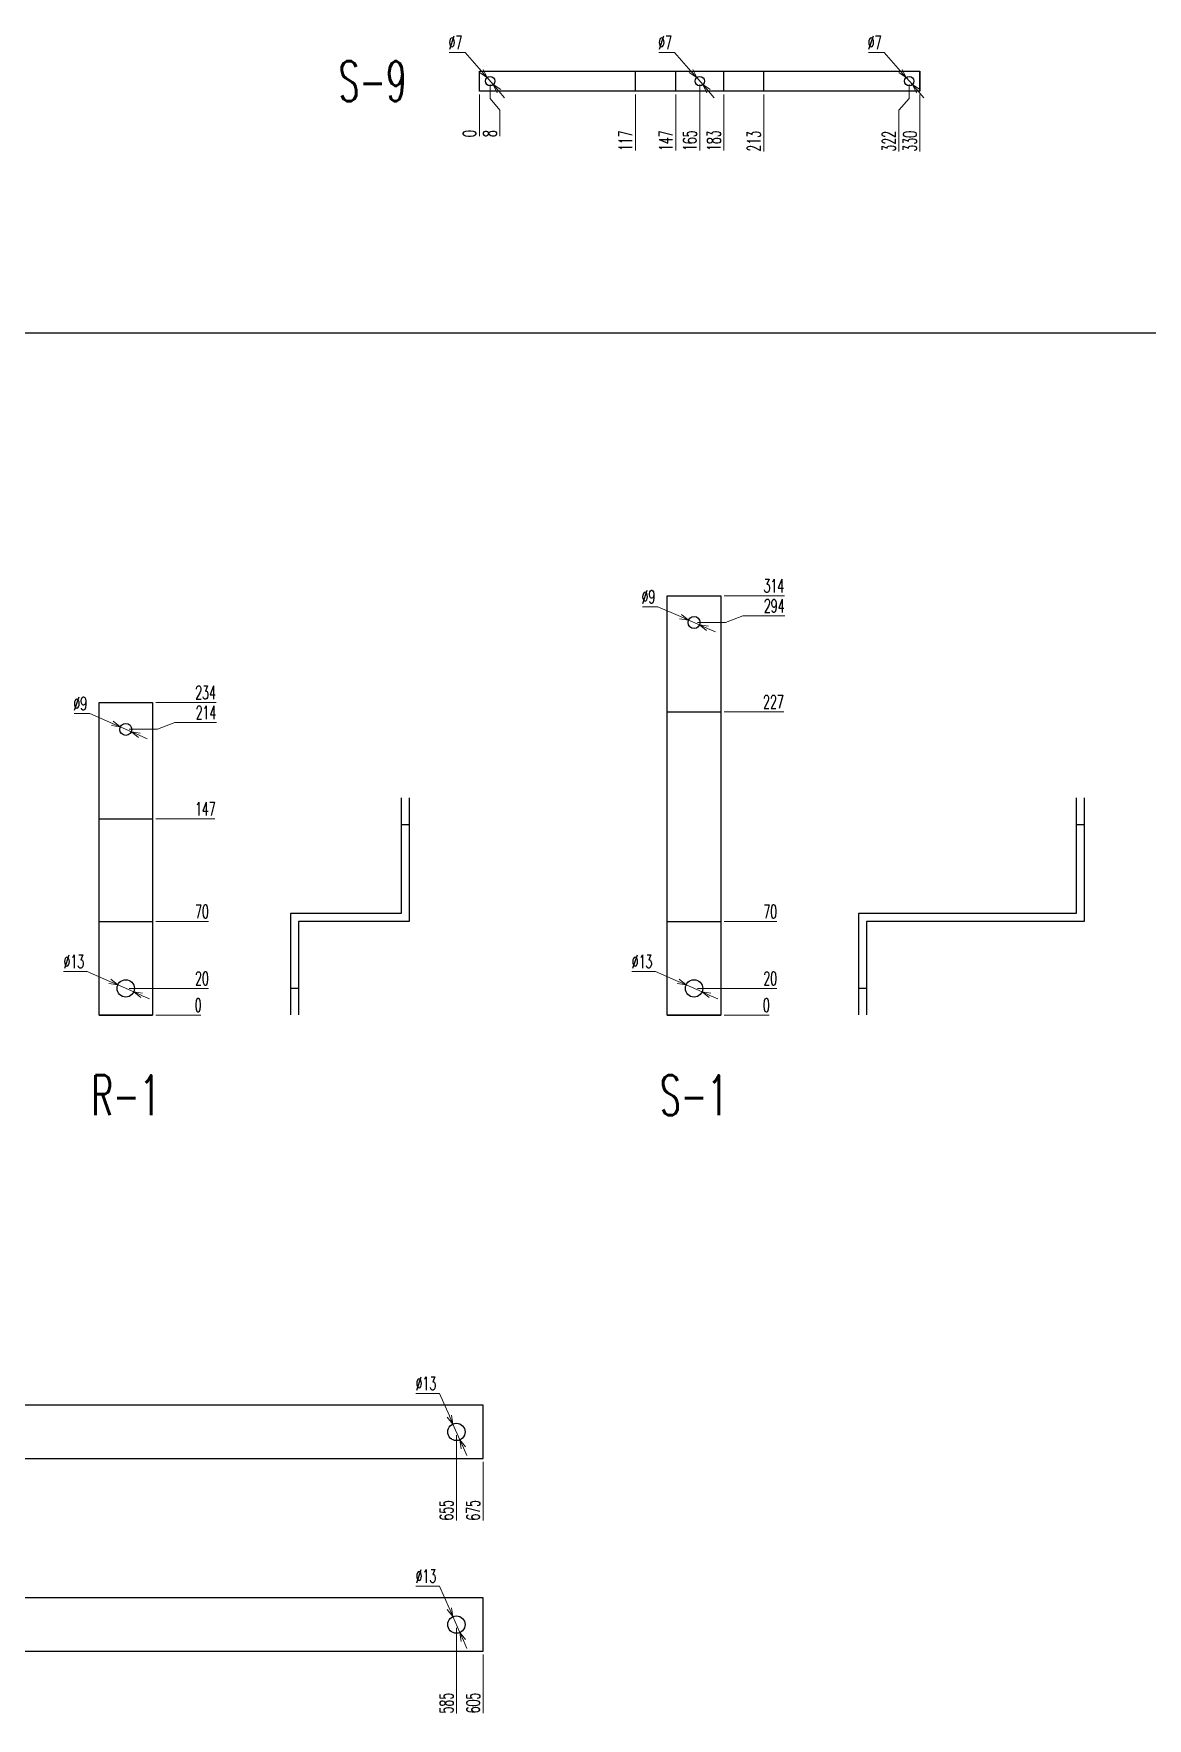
# Model space of a CAD drawing. Header units: millimetres. Extents: x 173893 to 258446, y -176540 to -123824.
# Drawn here: x 191873 to 192707, y -170592 to -169331 of the extents above; entities that cross this region are included whole.
import ezdxf
from ezdxf.enums import TextEntityAlignment as Align

# ---------------------------------------------------------------- set-up
doc = ezdxf.new("R2010")
doc.units = ezdxf.units.MM
doc.header["$LTSCALE"] = 3
doc.layers.add('@.DM. NÉT CHÍNH', color=7, linetype='Continuous')
doc.styles.add('Ann_w01', font='romans.shx', dxfattribs={"width": 0.6, "bigfont": 'chineset.shx'})
doc.dimstyles.new('Dim 01_SC05', dxfattribs={"dimscale": 5, "dimtxt": 2, "dimasz": 1.3, "dimexe": 0.5, "dimexo": 0.5, "dimgap": 0.5, "dimtad": 1, "dimtoh": 1, "dimdec": 1, "dimzin": 12, "dimdsep": 46, "dimtxsty": 'Ann_w01', "dimblk": 'OPEN30', "dimcen": 1.5, "dimclrd": 6, "dimclre": 6, "dimclrt": 3, "dimadec": 1, "dimazin": 3, "dimtm": 1e-09, "dimtfac": 1, "dimtdec": 1, "dimtmove": 0, "dimatfit": 3, "dimldrblk": 'OPEN30', "dimfxl": 1, "dimtolj": 1, "dimlwd": 20, "dimlwe": 20, "dimarcsym": 0})

# ---------------------------------------------------------------- blocks, each defined once
blk = doc.blocks.new('*D744')
at = {"layer": '@.DM. NÉT CHÍNH', "color": 6, "linetype": 'Continuous', "lineweight": 20, "transparency": 16777216}
blk.add_line((192206.7, -169376.3), (192206.7, -169407.6), dxfattribs=at)
at = {"layer": 'Defpoints', "color": 0, "linetype": 'Continuous', "transparency": 16777216}
for p in [(192206.7, -169366.3), (192206.7, -169373.8), (192206.7, -169401.1)]:
    blk.add_point(p, dxfattribs=at)
at = {"layer": '@.DM. NÉT CHÍNH', "color": 3, "linetype": 'Continuous', "transparency": 16777216, "insert": (192199.2, -169405.6), "char_height": 10, "attachment_point": 5, "rotation": 90, "style": 'Ann_w01'}
blk.add_mtext('\\A1;0', dxfattribs=at)
blk = doc.blocks.new('_Open30')
at = {"color": 0, "linetype": 'ByBlock', "lineweight": -2}
for p, q in [((-1, 0.27), (0, 0)), ((0, 0), (-1, -0.27)), ((0, 0), (-1, 0))]:
    blk.add_line(p, q, dxfattribs=at)
blk = doc.blocks.new('*D745')
at = {"layer": '@.DM. NÉT CHÍNH', "color": 6, "linetype": 'Continuous', "lineweight": 20, "transparency": 16777216}
for p, q in [((192214.7, -169368.8), (192214.7, -169379.3)), ((192214.7, -169379.3), (192222, -169388.1)), ((192222, -169388.1), (192222, -169407.6))]:
    blk.add_line(p, q, dxfattribs=at)
at = {"layer": 'Defpoints', "color": 0, "linetype": 'Continuous', "transparency": 16777216}
for p in [(192206.7, -169366.3), (192214.7, -169366.3), (192222, -169401.1)]:
    blk.add_point(p, dxfattribs=at)
at = {"layer": '@.DM. NÉT CHÍNH', "color": 3, "linetype": 'Continuous', "transparency": 16777216, "insert": (192214.5, -169405.6), "char_height": 10, "attachment_point": 5, "rotation": 90, "style": 'Ann_w01'}
blk.add_mtext('\\A1;8', dxfattribs=at)
blk = doc.blocks.new('*D746')
at = {"layer": '@.DM. NÉT CHÍNH', "color": 6, "linetype": 'Continuous', "lineweight": 20, "transparency": 16777216}
blk.add_line((192323.7, -169376.3), (192323.7, -169418.2), dxfattribs=at)
at = {"layer": 'Defpoints', "color": 0, "linetype": 'Continuous', "transparency": 16777216}
for p in [(192206.7, -169366.3), (192323.7, -169373.8), (192323.7, -169401.1)]:
    blk.add_point(p, dxfattribs=at)
at = {"layer": '@.DM. NÉT CHÍNH', "color": 3, "linetype": 'Continuous', "transparency": 16777216, "insert": (192316.2, -169410.9), "char_height": 10, "attachment_point": 5, "rotation": 90, "style": 'Ann_w01'}
blk.add_mtext('\\A1;117', dxfattribs=at)
blk = doc.blocks.new('*D747')
at = {"layer": '@.DM. NÉT CHÍNH', "color": 6, "linetype": 'Continuous', "lineweight": 20, "transparency": 16777216}
blk.add_line((192353.7, -169376.3), (192353.7, -169418.2), dxfattribs=at)
at = {"layer": 'Defpoints', "color": 0, "linetype": 'Continuous', "transparency": 16777216}
for p in [(192206.7, -169366.3), (192353.7, -169373.8), (192353.7, -169401.1)]:
    blk.add_point(p, dxfattribs=at)
at = {"layer": '@.DM. NÉT CHÍNH', "color": 3, "linetype": 'Continuous', "transparency": 16777216, "insert": (192346.2, -169410.9), "char_height": 10, "attachment_point": 5, "rotation": 90, "style": 'Ann_w01'}
blk.add_mtext('\\A1;147', dxfattribs=at)
blk = doc.blocks.new('*D748')
at = {"layer": '@.DM. NÉT CHÍNH', "color": 6, "linetype": 'Continuous', "lineweight": 20, "transparency": 16777216}
blk.add_line((192371.7, -169368.8), (192371.7, -169418.2), dxfattribs=at)
at = {"layer": 'Defpoints', "color": 0, "linetype": 'Continuous', "transparency": 16777216}
for p in [(192206.7, -169366.3), (192371.7, -169366.3), (192371.7, -169401.1)]:
    blk.add_point(p, dxfattribs=at)
at = {"layer": '@.DM. NÉT CHÍNH', "color": 3, "linetype": 'Continuous', "transparency": 16777216, "insert": (192364.2, -169410.9), "char_height": 10, "attachment_point": 5, "rotation": 90, "style": 'Ann_w01'}
blk.add_mtext('\\A1;165', dxfattribs=at)
blk = doc.blocks.new('*D749')
at = {"layer": '@.DM. NÉT CHÍNH', "color": 6, "linetype": 'Continuous', "lineweight": 20, "transparency": 16777216}
blk.add_line((192389.7, -169376.3), (192389.7, -169418.2), dxfattribs=at)
at = {"layer": 'Defpoints', "color": 0, "linetype": 'Continuous', "transparency": 16777216}
for p in [(192206.7, -169366.3), (192389.7, -169373.8), (192389.7, -169401.1)]:
    blk.add_point(p, dxfattribs=at)
at = {"layer": '@.DM. NÉT CHÍNH', "color": 3, "linetype": 'Continuous', "transparency": 16777216, "insert": (192382.2, -169410.9), "char_height": 10, "attachment_point": 5, "rotation": 90, "style": 'Ann_w01'}
blk.add_mtext('\\A1;183', dxfattribs=at)
blk = doc.blocks.new('*D750')
at = {"layer": '@.DM. NÉT CHÍNH', "color": 6, "linetype": 'Continuous', "lineweight": 20, "transparency": 16777216}
blk.add_line((192419.7, -169376.3), (192419.7, -169419), dxfattribs=at)
at = {"layer": 'Defpoints', "color": 0, "linetype": 'Continuous', "transparency": 16777216}
for p in [(192206.7, -169366.3), (192419.7, -169373.8), (192419.7, -169401.1)]:
    blk.add_point(p, dxfattribs=at)
at = {"layer": '@.DM. NÉT CHÍNH', "color": 3, "linetype": 'Continuous', "transparency": 16777216, "insert": (192412.2, -169411.3), "char_height": 10, "attachment_point": 5, "rotation": 90, "style": 'Ann_w01'}
blk.add_mtext('\\A1;213', dxfattribs=at)
blk = doc.blocks.new('*D751')
at = {"layer": '@.DM. NÉT CHÍNH', "color": 6, "linetype": 'Continuous', "lineweight": 20, "transparency": 16777216}
for p, q in [((192528.7, -169368.8), (192528.7, -169379.3)), ((192528.7, -169379.3), (192520.8, -169388.1)), ((192520.8, -169388.1), (192520.8, -169419))]:
    blk.add_line(p, q, dxfattribs=at)
at = {"layer": 'Defpoints', "color": 0, "linetype": 'Continuous', "transparency": 16777216}
for p in [(192206.7, -169366.3), (192528.7, -169366.3), (192520.8, -169401.1)]:
    blk.add_point(p, dxfattribs=at)
at = {"layer": '@.DM. NÉT CHÍNH', "color": 3, "linetype": 'Continuous', "transparency": 16777216, "insert": (192513.3, -169411.3), "char_height": 10, "attachment_point": 5, "rotation": 90, "style": 'Ann_w01'}
blk.add_mtext('\\A1;322', dxfattribs=at)
blk = doc.blocks.new('*D752')
at = {"layer": '@.DM. NÉT CHÍNH', "color": 6, "linetype": 'Continuous', "lineweight": 20, "transparency": 16777216}
blk.add_line((192536.7, -169376.3), (192536.7, -169419), dxfattribs=at)
at = {"layer": 'Defpoints', "color": 0, "linetype": 'Continuous', "transparency": 16777216}
for p in [(192206.7, -169366.3), (192536.7, -169373.8), (192536.7, -169401.1)]:
    blk.add_point(p, dxfattribs=at)
at = {"layer": '@.DM. NÉT CHÍNH', "color": 3, "linetype": 'Continuous', "transparency": 16777216, "insert": (192529.2, -169411.3), "char_height": 10, "attachment_point": 5, "rotation": 90, "style": 'Ann_w01'}
blk.add_mtext('\\A1;330', dxfattribs=at)
blk = doc.blocks.new('*D753')
at = {"layer": '@.DM. NÉT CHÍNH', "color": 6, "linetype": 'Continuous', "lineweight": 20, "transparency": 16777216}
for p, q in [((192184, -169344.8), (192195.9, -169344.8)), ((192195.9, -169344.8), (192208.1, -169358.8)), ((192217, -169368.9), (192212.4, -169363.7)), ((192221.3, -169373.8), (192225.5, -169378.7))]:
    blk.add_line(p, q, dxfattribs=at)
at = {"layer": 'Defpoints', "color": 0, "linetype": 'Continuous', "transparency": 16777216}
for p in [(192212.4, -169363.7), (192217, -169368.9)]:
    blk.add_point(p, dxfattribs=at)
at = {"layer": '@.DM. NÉT CHÍNH', "color": 6, "linetype": 'Continuous', "lineweight": 20, "transparency": 16777216, "xscale": 6.5, "yscale": 6.5, "zscale": 6.5}
for p, rotation in [((192212.4, -169363.7), 311.1627506348524), ((192217, -169368.9), 131.1627506348524)]:
    blk.add_blockref('_Open30', p, dxfattribs=dict(at, rotation=rotation))
at = {"layer": '@.DM. NÉT CHÍNH', "color": 3, "linetype": 'Continuous', "transparency": 16777216, "insert": (192188.7, -169337.3), "char_height": 10, "attachment_point": 5, "style": 'Ann_w01'}
blk.add_mtext('\\A1;∅7', dxfattribs=at)
blk = doc.blocks.new('*D754')
at = {"layer": '@.DM. NÉT CHÍNH', "color": 6, "linetype": 'Continuous', "lineweight": 20, "transparency": 16777216}
for p, q in [((192341, -169344.8), (192352.9, -169344.8)), ((192352.9, -169344.8), (192365.1, -169358.8)), ((192374, -169368.9), (192369.4, -169363.7)), ((192378.3, -169373.8), (192382.5, -169378.7))]:
    blk.add_line(p, q, dxfattribs=at)
at = {"layer": 'Defpoints', "color": 0, "linetype": 'Continuous', "transparency": 16777216}
for p in [(192369.4, -169363.7), (192374, -169368.9)]:
    blk.add_point(p, dxfattribs=at)
at = {"layer": '@.DM. NÉT CHÍNH', "color": 6, "linetype": 'Continuous', "lineweight": 20, "transparency": 16777216, "xscale": 6.5, "yscale": 6.5, "zscale": 6.5}
for p, rotation in [((192369.4, -169363.7), 311.1627506365782), ((192374, -169368.9), 131.1627506365781)]:
    blk.add_blockref('_Open30', p, dxfattribs=dict(at, rotation=rotation))
at = {"layer": '@.DM. NÉT CHÍNH', "color": 3, "linetype": 'Continuous', "transparency": 16777216, "insert": (192345.7, -169337.3), "char_height": 10, "attachment_point": 5, "style": 'Ann_w01'}
blk.add_mtext('\\A1;∅7', dxfattribs=at)
blk = doc.blocks.new('*D755')
at = {"layer": '@.DM. NÉT CHÍNH', "color": 6, "linetype": 'Continuous', "lineweight": 20, "transparency": 16777216}
for p, q in [((192498, -169344.8), (192509.9, -169344.8)), ((192509.9, -169344.8), (192522.1, -169358.8)), ((192531, -169368.9), (192526.4, -169363.7)), ((192535.3, -169373.8), (192539.5, -169378.7))]:
    blk.add_line(p, q, dxfattribs=at)
at = {"layer": 'Defpoints', "color": 0, "linetype": 'Continuous', "transparency": 16777216}
for p in [(192526.4, -169363.7), (192531, -169368.9)]:
    blk.add_point(p, dxfattribs=at)
at = {"layer": '@.DM. NÉT CHÍNH', "color": 6, "linetype": 'Continuous', "lineweight": 20, "transparency": 16777216, "xscale": 6.5, "yscale": 6.5, "zscale": 6.5}
for p, rotation in [((192526.4, -169363.7), 311.1627506363312), ((192531, -169368.9), 131.1627506363312)]:
    blk.add_blockref('_Open30', p, dxfattribs=dict(at, rotation=rotation))
at = {"layer": '@.DM. NÉT CHÍNH', "color": 3, "linetype": 'Continuous', "transparency": 16777216, "insert": (192502.7, -169337.3), "char_height": 10, "attachment_point": 5, "style": 'Ann_w01'}
blk.add_mtext('\\A1;∅7', dxfattribs=at)
blk = doc.blocks.new('*D768')
at = {"layer": '@.DM. NÉT CHÍNH', "color": 6, "linetype": 'Continuous', "lineweight": 20, "transparency": 16777216}
blk.add_line((191964.2, -170065.7), (191998, -170065.7), dxfattribs=at)
at = {"layer": 'Defpoints', "color": 0, "linetype": 'Continuous', "transparency": 16777216}
for p in [(191941.7, -170065.7), (191961.7, -170065.7), (191991.5, -170065.7)]:
    blk.add_point(p, dxfattribs=at)
at = {"layer": '@.DM. NÉT CHÍNH', "color": 3, "linetype": 'Continuous', "transparency": 16777216, "insert": (191996, -170058.2), "char_height": 10, "attachment_point": 5, "style": 'Ann_w01'}
blk.add_mtext('\\A1;0', dxfattribs=at)
blk = doc.blocks.new('*D769')
at = {"layer": '@.DM. NÉT CHÍNH', "color": 6, "linetype": 'Continuous', "lineweight": 20, "transparency": 16777216}
blk.add_line((191944.2, -170045.7), (192003.7, -170045.7), dxfattribs=at)
at = {"layer": 'Defpoints', "color": 0, "linetype": 'Continuous', "transparency": 16777216}
for p in [(191941.7, -170045.7), (191991.5, -170045.7), (191941.7, -170065.7)]:
    blk.add_point(p, dxfattribs=at)
at = {"layer": '@.DM. NÉT CHÍNH', "color": 3, "linetype": 'Continuous', "transparency": 16777216, "insert": (191998.8, -170038.2), "char_height": 10, "attachment_point": 5, "style": 'Ann_w01'}
blk.add_mtext('\\A1;20', dxfattribs=at)
blk = doc.blocks.new('*D770')
at = {"layer": '@.DM. NÉT CHÍNH', "color": 6, "linetype": 'Continuous', "lineweight": 20, "transparency": 16777216}
blk.add_line((191964.2, -169995.7), (192003.7, -169995.7), dxfattribs=at)
at = {"layer": 'Defpoints', "color": 0, "linetype": 'Continuous', "transparency": 16777216}
for p in [(191961.7, -169995.7), (191991.5, -169995.7), (191941.7, -170065.7)]:
    blk.add_point(p, dxfattribs=at)
at = {"layer": '@.DM. NÉT CHÍNH', "color": 3, "linetype": 'Continuous', "transparency": 16777216, "insert": (191998.8, -169988.2), "char_height": 10, "attachment_point": 5, "style": 'Ann_w01'}
blk.add_mtext('\\A1;70', dxfattribs=at)
blk = doc.blocks.new('*D771')
at = {"layer": '@.DM. NÉT CHÍNH', "color": 6, "linetype": 'Continuous', "lineweight": 20, "transparency": 16777216}
blk.add_line((191964.2, -169918.7), (192008.5, -169918.7), dxfattribs=at)
at = {"layer": 'Defpoints', "color": 0, "linetype": 'Continuous', "transparency": 16777216}
for p in [(191961.7, -169918.7), (191991.5, -169918.7), (191941.7, -170065.7)]:
    blk.add_point(p, dxfattribs=at)
at = {"layer": '@.DM. NÉT CHÍNH', "color": 3, "linetype": 'Continuous', "transparency": 16777216, "insert": (192001.3, -169911.2), "char_height": 10, "attachment_point": 5, "style": 'Ann_w01'}
blk.add_mtext('\\A1;147', dxfattribs=at)
blk = doc.blocks.new('*D772')
at = {"layer": '@.DM. NÉT CHÍNH', "color": 6, "linetype": 'Continuous', "lineweight": 20, "transparency": 16777216}
for p, q in [((191965.5, -169851.7), (191978.5, -169846.7)), ((191978.5, -169846.7), (192009.7, -169846.7)), ((191944.2, -169851.7), (191965.5, -169851.7))]:
    blk.add_line(p, q, dxfattribs=at)
at = {"layer": 'Defpoints', "color": 0, "linetype": 'Continuous', "transparency": 16777216}
for p in [(191991.5, -169846.7), (191941.7, -169851.7), (191941.7, -170065.7)]:
    blk.add_point(p, dxfattribs=at)
at = {"layer": '@.DM. NÉT CHÍNH', "color": 3, "linetype": 'Continuous', "transparency": 16777216, "insert": (192001.8, -169839.2), "char_height": 10, "attachment_point": 5, "style": 'Ann_w01'}
blk.add_mtext('\\A1;214', dxfattribs=at)
blk = doc.blocks.new('*D773')
at = {"layer": '@.DM. NÉT CHÍNH', "color": 6, "linetype": 'Continuous', "lineweight": 20, "transparency": 16777216}
blk.add_line((191964.2, -169831.7), (192009.4, -169831.7), dxfattribs=at)
at = {"layer": 'Defpoints', "color": 0, "linetype": 'Continuous', "transparency": 16777216}
for p in [(191961.7, -169831.7), (191991.2, -169831.7), (191941.7, -170065.7)]:
    blk.add_point(p, dxfattribs=at)
at = {"layer": '@.DM. NÉT CHÍNH', "color": 3, "linetype": 'Continuous', "transparency": 16777216, "insert": (192001.5, -169824.2), "char_height": 10, "attachment_point": 5, "style": 'Ann_w01'}
blk.add_mtext('\\A1;234', dxfattribs=at)
blk = doc.blocks.new('*D774')
at = {"layer": '@.DM. NÉT CHÍNH', "color": 6, "linetype": 'Continuous', "lineweight": 20, "transparency": 16777216}
for p, q in [((191903.1, -169839.9), (191914.7, -169839.9)), ((191914.7, -169839.9), (191931.7, -169847.3)), ((191945.9, -169853.5), (191937.6, -169849.9)), ((191951.8, -169856.1), (191957.8, -169858.7))]:
    blk.add_line(p, q, dxfattribs=at)
at = {"layer": 'Defpoints', "color": 0, "linetype": 'Continuous', "transparency": 16777216}
for p in [(191937.6, -169849.9), (191945.9, -169853.5)]:
    blk.add_point(p, dxfattribs=at)
at = {"layer": '@.DM. NÉT CHÍNH', "color": 6, "linetype": 'Continuous', "lineweight": 20, "transparency": 16777216, "xscale": 6.5, "yscale": 6.5, "zscale": 6.5}
for p, rotation in [((191937.6, -169849.9), 336.3578655023514), ((191945.9, -169853.5), 156.3578655023514)]:
    blk.add_blockref('_Open30', p, dxfattribs=dict(at, rotation=rotation))
at = {"layer": '@.DM. NÉT CHÍNH', "color": 3, "linetype": 'Continuous', "transparency": 16777216, "insert": (191907.6, -169832.4), "char_height": 10, "attachment_point": 5, "style": 'Ann_w01'}
blk.add_mtext('\\A1;∅9', dxfattribs=at)
blk = doc.blocks.new('*D775')
at = {"layer": '@.DM. NÉT CHÍNH', "color": 6, "linetype": 'Continuous', "lineweight": 20, "transparency": 16777216}
for p, q in [((191895.2, -170033.1), (191912.9, -170033.1)), ((191912.9, -170033.1), (191929.8, -170040.5)), ((191947.7, -170048.3), (191935.8, -170043.1)), ((191953.6, -170050.9), (191959.6, -170053.5))]:
    blk.add_line(p, q, dxfattribs=at)
at = {"layer": 'Defpoints', "color": 0, "linetype": 'Continuous', "transparency": 16777216}
for p in [(191935.8, -170043.1), (191947.7, -170048.3)]:
    blk.add_point(p, dxfattribs=at)
at = {"layer": '@.DM. NÉT CHÍNH', "color": 6, "linetype": 'Continuous', "lineweight": 20, "transparency": 16777216, "xscale": 6.5, "yscale": 6.5, "zscale": 6.5}
for p, rotation in [((191935.8, -170043.1), 336.3578655027253), ((191947.7, -170048.3), 156.3578655027253)]:
    blk.add_blockref('_Open30', p, dxfattribs=dict(at, rotation=rotation))
at = {"layer": '@.DM. NÉT CHÍNH', "color": 3, "linetype": 'Continuous', "transparency": 16777216, "insert": (191902.8, -170025.6), "char_height": 10, "attachment_point": 5, "style": 'Ann_w01'}
blk.add_mtext('\\A1;∅13', dxfattribs=at)
blk = doc.blocks.new('*D776')
at = {"color": 6, "lineweight": 20, "transparency": 16777216}
blk.add_line((192389.9, -170065.7), (192423.6, -170065.7), dxfattribs=at)
at = {"layer": 'Defpoints', "color": 0, "transparency": 16777216}
for p in [(192367.4, -170065.7), (192387.4, -170065.7), (192417.1, -170065.7)]:
    blk.add_point(p, dxfattribs=at)
at = {"color": 3, "transparency": 16777216, "insert": (192421.6, -170058.2), "char_height": 10, "attachment_point": 5, "style": 'Ann_w01'}
blk.add_mtext('\\A1;0', dxfattribs=at)
blk = doc.blocks.new('*D777')
at = {"color": 6, "lineweight": 20, "transparency": 16777216}
blk.add_line((192369.9, -170045.7), (192429.4, -170045.7), dxfattribs=at)
at = {"layer": 'Defpoints', "color": 0, "transparency": 16777216}
for p in [(192367.4, -170045.7), (192417.1, -170045.7), (192367.4, -170065.7)]:
    blk.add_point(p, dxfattribs=at)
at = {"color": 3, "transparency": 16777216, "insert": (192424.5, -170038.2), "char_height": 10, "attachment_point": 5, "style": 'Ann_w01'}
blk.add_mtext('\\A1;20', dxfattribs=at)
blk = doc.blocks.new('*D778')
at = {"color": 6, "lineweight": 20, "transparency": 16777216}
blk.add_line((192389.9, -169995.7), (192429.4, -169995.7), dxfattribs=at)
at = {"layer": 'Defpoints', "color": 0, "transparency": 16777216}
for p in [(192387.4, -169995.7), (192417.1, -169995.7), (192367.4, -170065.7)]:
    blk.add_point(p, dxfattribs=at)
at = {"color": 3, "transparency": 16777216, "insert": (192424.5, -169988.2), "char_height": 10, "attachment_point": 5, "style": 'Ann_w01'}
blk.add_mtext('\\A1;70', dxfattribs=at)
blk = doc.blocks.new('*D779')
at = {"color": 6, "lineweight": 20, "transparency": 16777216}
blk.add_line((192389.9, -169838.7), (192434.6, -169838.7), dxfattribs=at)
at = {"layer": 'Defpoints', "color": 0, "transparency": 16777216}
for p in [(192387.4, -169838.7), (192416.7, -169838.7), (192367.4, -170065.7)]:
    blk.add_point(p, dxfattribs=at)
at = {"color": 3, "transparency": 16777216, "insert": (192426.9, -169831.2), "char_height": 10, "attachment_point": 5, "style": 'Ann_w01'}
blk.add_mtext('\\A1;227', dxfattribs=at)
blk = doc.blocks.new('*D780')
at = {"color": 6, "lineweight": 20, "transparency": 16777216}
for p, q in [((192369.9, -169771.7), (192391.1, -169771.7)), ((192391.1, -169771.7), (192404.1, -169766.7)), ((192404.1, -169766.7), (192435.4, -169766.7))]:
    blk.add_line(p, q, dxfattribs=at)
at = {"layer": 'Defpoints', "color": 0, "transparency": 16777216}
for p in [(192367.4, -169771.7), (192417.1, -169766.7), (192367.4, -170065.7)]:
    blk.add_point(p, dxfattribs=at)
at = {"color": 3, "transparency": 16777216, "insert": (192427.5, -169759.2), "char_height": 10, "attachment_point": 5, "style": 'Ann_w01'}
blk.add_mtext('\\A1;294', dxfattribs=at)
blk = doc.blocks.new('*D781')
at = {"color": 6, "lineweight": 20, "transparency": 16777216}
blk.add_line((192389.9, -169751.7), (192435.1, -169751.7), dxfattribs=at)
at = {"layer": 'Defpoints', "color": 0, "transparency": 16777216}
for p in [(192387.4, -169751.7), (192416.9, -169751.7), (192367.4, -170065.7)]:
    blk.add_point(p, dxfattribs=at)
at = {"color": 3, "transparency": 16777216, "insert": (192427.2, -169744.2), "char_height": 10, "attachment_point": 5, "style": 'Ann_w01'}
blk.add_mtext('\\A1;314', dxfattribs=at)
blk = doc.blocks.new('*D782')
at = {"color": 6, "lineweight": 20, "transparency": 16777216}
for p, q in [((192328.7, -169759.9), (192340.4, -169759.9)), ((192340.4, -169759.9), (192357.3, -169767.3)), ((192371.5, -169773.5), (192363.3, -169769.9)), ((192377.5, -169776.1), (192383.4, -169778.7))]:
    blk.add_line(p, q, dxfattribs=at)
at = {"layer": 'Defpoints', "color": 0, "transparency": 16777216}
for p in [(192363.3, -169769.9), (192371.5, -169773.5)]:
    blk.add_point(p, dxfattribs=at)
at = {"color": 6, "lineweight": 20, "transparency": 16777216, "xscale": 6.5, "yscale": 6.5, "zscale": 6.5}
for p, rotation in [((192363.3, -169769.9), 336.3578655030835), ((192371.5, -169773.5), 156.3578655030835)]:
    blk.add_blockref('_Open30', p, dxfattribs=dict(at, rotation=rotation))
at = {"color": 3, "transparency": 16777216, "insert": (192333.3, -169752.4), "char_height": 10, "attachment_point": 5, "style": 'Ann_w01'}
blk.add_mtext('\\A1;∅9', dxfattribs=at)
blk = doc.blocks.new('*D783')
at = {"color": 6, "lineweight": 20, "transparency": 16777216}
for p, q in [((192320.9, -170033.1), (192338.5, -170033.1)), ((192338.5, -170033.1), (192355.5, -170040.5)), ((192373.4, -170048.3), (192361.5, -170043.1)), ((192379.3, -170050.9), (192385.3, -170053.5))]:
    blk.add_line(p, q, dxfattribs=at)
at = {"layer": 'Defpoints', "color": 0, "transparency": 16777216}
for p in [(192361.5, -170043.1), (192373.4, -170048.3)]:
    blk.add_point(p, dxfattribs=at)
at = {"color": 6, "lineweight": 20, "transparency": 16777216, "xscale": 6.5, "yscale": 6.5, "zscale": 6.5}
for p, rotation in [((192361.5, -170043.1), 336.3578655027767), ((192373.4, -170048.3), 156.3578655027767)]:
    blk.add_blockref('_Open30', p, dxfattribs=dict(at, rotation=rotation))
at = {"color": 3, "transparency": 16777216, "insert": (192328.5, -170025.6), "char_height": 10, "attachment_point": 5, "style": 'Ann_w01'}
blk.add_mtext('\\A1;∅13', dxfattribs=at)
blk = doc.blocks.new('*D794')
at = {"layer": '@.DM. NÉT CHÍNH', "color": 6, "linetype": 'Continuous', "lineweight": 20, "transparency": 16777216}
blk.add_line((192189.4, -170380.3), (192189.4, -170444.1), dxfattribs=at)
at = {"layer": 'Defpoints', "color": 0, "linetype": 'Continuous', "transparency": 16777216}
for p in [(191534.4, -170377.8), (192189.4, -170377.8), (192189.4, -170426.4)]:
    blk.add_point(p, dxfattribs=at)
at = {"layer": '@.DM. NÉT CHÍNH', "color": 3, "linetype": 'Continuous', "transparency": 16777216, "insert": (192181.9, -170436.5), "char_height": 10, "attachment_point": 5, "rotation": 90, "style": 'Ann_w01'}
blk.add_mtext('\\A1;655', dxfattribs=at)
blk = doc.blocks.new('*D795')
at = {"layer": '@.DM. NÉT CHÍNH', "color": 6, "linetype": 'Continuous', "lineweight": 20, "transparency": 16777216}
blk.add_line((192209.4, -170400.3), (192209.4, -170444.1), dxfattribs=at)
at = {"layer": 'Defpoints', "color": 0, "linetype": 'Continuous', "transparency": 16777216}
for p in [(191534.4, -170377.8), (192209.4, -170397.8), (192209.4, -170426.4)]:
    blk.add_point(p, dxfattribs=at)
at = {"layer": '@.DM. NÉT CHÍNH', "color": 3, "linetype": 'Continuous', "transparency": 16777216, "insert": (192201.9, -170436.5), "char_height": 10, "attachment_point": 5, "rotation": 90, "style": 'Ann_w01'}
blk.add_mtext('\\A1;675', dxfattribs=at)
blk = doc.blocks.new('*D796')
at = {"layer": '@.DM. NÉT CHÍNH', "color": 6, "linetype": 'Continuous', "lineweight": 20, "transparency": 16777216}
for p, q in [((192159, -170349), (192176.7, -170349)), ((192176.7, -170349), (192184.2, -170365.9)), ((192192, -170383.8), (192186.8, -170371.9)), ((192194.7, -170389.7), (192197.3, -170395.6))]:
    blk.add_line(p, q, dxfattribs=at)
at = {"layer": 'Defpoints', "color": 0, "linetype": 'Continuous', "transparency": 16777216}
for p in [(192186.8, -170371.9), (192192, -170383.8)]:
    blk.add_point(p, dxfattribs=at)
at = {"layer": '@.DM. NÉT CHÍNH', "color": 6, "linetype": 'Continuous', "lineweight": 20, "transparency": 16777216, "xscale": 6.5, "yscale": 6.5, "zscale": 6.5}
for p, rotation in [((192186.8, -170371.9), 293.8161063568999), ((192192, -170383.8), 113.8161063568999)]:
    blk.add_blockref('_Open30', p, dxfattribs=dict(at, rotation=rotation))
at = {"layer": '@.DM. NÉT CHÍNH', "color": 3, "linetype": 'Continuous', "transparency": 16777216, "insert": (192166.6, -170341.5), "char_height": 10, "attachment_point": 5, "style": 'Ann_w01'}
blk.add_mtext('\\A1;∅13', dxfattribs=at)
blk = doc.blocks.new('*D803')
at = {"color": 6, "lineweight": 20, "transparency": 16777216}
blk.add_line((192189.4, -170524.6), (192189.4, -170588.6), dxfattribs=at)
at = {"layer": 'Defpoints', "color": 0, "transparency": 16777216}
for p in [(191604.4, -170522.1), (192189.4, -170522.1), (192189.4, -170570.7)]:
    blk.add_point(p, dxfattribs=at)
at = {"color": 3, "transparency": 16777216, "insert": (192181.9, -170580.9), "char_height": 10, "attachment_point": 5, "rotation": 90, "style": 'Ann_w01'}
blk.add_mtext('\\A1;585', dxfattribs=at)
blk = doc.blocks.new('*D798')
at = {"color": 6, "lineweight": 20, "transparency": 16777216}
blk.add_line((192209.4, -170544.6), (192209.4, -170588.4), dxfattribs=at)
at = {"layer": 'Defpoints', "color": 0, "transparency": 16777216}
for p in [(191604.4, -170522.1), (192209.4, -170542.1), (192209.4, -170570.7)]:
    blk.add_point(p, dxfattribs=at)
at = {"color": 3, "transparency": 16777216, "insert": (192201.9, -170580.8), "char_height": 10, "attachment_point": 5, "rotation": 90, "style": 'Ann_w01'}
blk.add_mtext('\\A1;605', dxfattribs=at)
blk = doc.blocks.new('*D799')
at = {"color": 6, "lineweight": 20, "transparency": 16777216}
for p, q in [((192159, -170493.3), (192176.7, -170493.3)), ((192176.7, -170493.3), (192184.2, -170510.2)), ((192192, -170528), (192186.8, -170516.1)), ((192194.7, -170534), (192197.3, -170539.9))]:
    blk.add_line(p, q, dxfattribs=at)
at = {"layer": 'Defpoints', "color": 0, "transparency": 16777216}
for p in [(192186.8, -170516.1), (192192, -170528)]:
    blk.add_point(p, dxfattribs=at)
at = {"color": 6, "lineweight": 20, "transparency": 16777216, "xscale": 6.5, "yscale": 6.5, "zscale": 6.5}
for p, rotation in [((192186.8, -170516.1), 293.8161063579561), ((192192, -170528), 113.8161063579561)]:
    blk.add_blockref('_Open30', p, dxfattribs=dict(at, rotation=rotation))
at = {"color": 3, "transparency": 16777216, "insert": (192166.6, -170485.8), "char_height": 10, "attachment_point": 5, "style": 'Ann_w01'}
blk.add_mtext('\\A1;∅13', dxfattribs=at)

msp = doc.modelspace()

# ---------------------------------------------------------------- linework, layer by layer
at = {"color": 2}
for p, q in [((192536.68, -169373.8), (192536.68, -169358.8)), ((192653.68, -169923.09), (192659.68, -169923.09)), ((192490.68, -170045.59), (192496.68, -170045.59)), ((192347.41, -170065.71), (192387.41, -170065.71))]:
    msp.add_line(p, q, dxfattribs=at)
at = {"color": 1}
msp.add_line((191921.74, -170065.71), (191961.74, -170065.71), dxfattribs=at)
at = {"color": 2}
for points in [[(192536.68, -169373.8), (192206.68, -169373.8), (192206.68, -169358.8), (192536.68, -169358.8)], [(192536.68, -169373.8), (192323.68, -169373.8), (192323.68, -169358.8), (192536.68, -169358.8)], [(192536.68, -169373.8), (192353.68, -169373.8), (192353.68, -169358.8), (192536.68, -169358.8)], [(192536.68, -169373.8), (192389.68, -169373.8), (192389.68, -169358.8), (192536.68, -169358.8)], [(192536.68, -169373.8), (192419.68, -169373.8), (192419.68, -169358.8), (192536.68, -169358.8)], [(192347.41, -170065.71), (192347.41, -169751.71), (192387.41, -169751.71), (192387.41, -170065.71)], [(192347.41, -170065.71), (192347.41, -169838.71), (192387.41, -169838.71), (192387.41, -170065.71)], [(192347.41, -170065.71), (192347.41, -169995.71), (192387.41, -169995.71), (192387.41, -170065.71)], [(191604.41, -170542.08), (192209.41, -170542.08), (192209.41, -170502.08), (191604.41, -170502.08)]]:
    msp.add_lwpolyline(points, close=True, dxfattribs=at)
at = {"color": 1}
for points in [[(191921.74, -170065.71), (191921.74, -169831.71), (191961.74, -169831.71), (191961.74, -170065.71)], [(191921.74, -170065.71), (191921.74, -169918.71), (191961.74, -169918.71), (191961.74, -170065.71)], [(191921.74, -170065.71), (191921.74, -169995.71), (191961.74, -169995.71), (191961.74, -170065.71)], [(191534.41, -170397.8), (192209.41, -170397.8), (192209.41, -170357.8), (191534.41, -170357.8)]]:
    msp.add_lwpolyline(points, close=True, dxfattribs=at)
for points in [[(192148.01, -169903.09), (192148.01, -169989.59), (192065.01, -169989.59), (192065.01, -170065.59)], [(192154.01, -169903.09), (192154.01, -169995.59), (192071.01, -169995.59), (192071.01, -170065.59)]]:
    msp.add_lwpolyline(points, dxfattribs=at)
at = {"color": 2}
for points in [[(192653.68, -169903.09), (192653.68, -169989.59), (192490.68, -169989.59), (192490.68, -170065.59)], [(192659.68, -169903.09), (192659.68, -169995.59), (192496.68, -169995.59), (192496.68, -170065.59)]]:
    msp.add_lwpolyline(points, dxfattribs=at)
for centre, radius in [((192214.68, -169366.3), 3.5), ((192371.68, -169366.3), 3.5), ((192528.68, -169366.3), 3.5), ((192367.41, -169771.71), 4.5), ((192367.41, -170045.71), 6.5), ((192189.41, -170522.08), 6.5)]:
    msp.add_circle(centre, radius, dxfattribs=at)
at = {"color": 1}
for centre, radius in [((191941.74, -169851.71), 4.5), ((191941.74, -170045.71), 6.5), ((192189.41, -170377.8), 6.5)]:
    msp.add_circle(centre, radius, dxfattribs=at)
at = {"layer": '@.DM. NÉT CHÍNH', "linetype": 'Continuous'}
for p, q in [((191139.08, -169554.77), (194090.8, -169554.77)), ((192148.01, -169923.09), (192154.01, -169923.09)), ((192065.01, -170045.59), (192071.01, -170045.59))]:
    msp.add_line(p, q, dxfattribs=at)

# ---------------------------------------------------------------- texts
at = {"style": 'Ann_w01', "width": 0.6}
for s, p in [('S-9', (192126.68, -169366.3)), ('R-1', (191941.74, -170125.71)), ('S-1', (192367.41, -170125.71))]:
    msp.add_text(s, height=30, dxfattribs=at).set_placement(p, align=Align.MIDDLE_CENTER)

# ---------------------------------------------------------------- dimensions: what is measured, and where the dimension line sits
at = {"color": 2}
for p1, p2, picture, middle in [((192371.53, -169773.51), (192363.28, -169769.9), '*D782', (192333.31, -169759.88)), ((192373.36, -170048.32), (192361.45, -170043.1), '*D783', (192328.48, -170033.08)), ((192192.04, -170528.02), (192186.79, -170516.13), '*D799', (192166.62, -170493.26))]:
    dim = msp.add_diameter_dim_2p(p1=p1, p2=p2, dimstyle='Dim 01_SC05', dxfattribs=at)
    dim.commit()
    dim.dimension.update_dxf_attribs({"geometry": picture, "text_midpoint": middle, "dimtype": 163})
for feature_location, offset, dtype, origin, picture, middle in [((192387.41, -169751.71), (29.46, 0), 0, (192367.41, -170065.71), '*D781', (192427.22, -169744.21)), ((192367.41, -169771.71), (49.74, 5), 0, (192367.41, -170065.71), '*D780', (192427.5, -169759.21)), ((192387.41, -169838.71), (29.31, 0), 0, (192367.41, -170065.71), '*D779', (192426.93, -169831.21)), ((192387.41, -169995.71), (29.74, 0), 0, (192367.41, -170065.71), '*D778', (192424.5, -169988.21)), ((192367.41, -170045.71), (49.74, 0), 0, (192367.41, -170065.71), '*D777', (192424.5, -170038.21)), ((192387.4061135, -170065.70921339), (29.74147357, 0), 0, (192367.4061135, -170065.70921339), '*D776', (192421.64758707, -170058.20921339)), ((192189.41, -170522.08), (0, -48.64), 1, (191604.41, -170522.08), '*D803', (192181.91, -170580.93)), ((192209.41, -170542.08), (0, -28.64), 1, (191604.41, -170522.08), '*D798', (192201.91, -170580.78))]:
    dim = msp.add_ordinate_dim(feature_location=feature_location, offset=offset, dtype=dtype, origin=origin, dimstyle='Dim 01_SC05', dxfattribs=at)
    dim.commit()
    dim.dimension.update_dxf_attribs({"geometry": picture, "text_midpoint": middle})
at = {"layer": '@.DM. NÉT CHÍNH', "linetype": 'Continuous'}
for p1, p2, picture, middle in [((192216.99, -169368.93), (192212.38, -169363.66), '*D753', (192188.71, -169344.84)), ((192373.99, -169368.93), (192369.38, -169363.66), '*D754', (192345.71, -169344.84)), ((192530.99, -169368.93), (192526.38, -169363.66), '*D755', (192502.71, -169344.84)), ((191945.86, -169853.51), (191937.61, -169849.9), '*D774', (191907.64, -169839.88)), ((191947.69, -170048.32), (191935.78, -170043.1), '*D775', (191902.81, -170033.08)), ((192192.04, -170383.75), (192186.79, -170371.86), '*D796', (192166.62, -170348.99))]:
    dim = msp.add_diameter_dim_2p(p1=p1, p2=p2, dimstyle='Dim 01_SC05', dxfattribs=at)
    dim.commit()
    dim.dimension.update_dxf_attribs({"geometry": picture, "text_midpoint": middle, "dimtype": 163})
for feature_location, offset, dtype, origin, picture, middle in [((192206.68333819, -169373.79689964), (0, -27.28575133), 1, (192206.68333819, -169366.29689964), '*D744', (192199.18333819, -169405.58265097)), ((192214.68, -169366.3), (7.36, -34.79), 1, (192206.68, -169366.3), '*D745', (192214.54, -169405.58)), ((192323.68, -169373.8), (0, -27.29), 1, (192206.68, -169366.3), '*D746', (192316.18, -169410.87)), ((192353.68, -169373.8), (0, -27.29), 1, (192206.68, -169366.3), '*D747', (192346.18, -169410.87)), ((192371.68, -169366.3), (0, -34.79), 1, (192206.68, -169366.3), '*D748', (192364.18, -169410.87)), ((192389.68, -169373.8), (0, -27.29), 1, (192206.68, -169366.3), '*D749', (192382.18, -169410.87)), ((192419.68, -169373.8), (0, -27.29), 1, (192206.68, -169366.3), '*D750', (192412.18, -169411.3)), ((192528.68, -169366.3), (-7.92, -34.79), 1, (192206.68, -169366.3), '*D751', (192513.26, -169411.3)), ((192536.68, -169373.8), (0, -27.29), 1, (192206.68, -169366.3), '*D752', (192529.18, -169411.3)), ((191961.74, -169831.71), (29.46, 0), 0, (191941.74, -170065.71), '*D773', (192001.55, -169824.21)), ((191941.74, -169851.71), (49.74, 5), 0, (191941.74, -170065.71), '*D772', (192001.84, -169839.21)), ((191961.74, -169918.71), (29.74, 0), 0, (191941.74, -170065.71), '*D771', (192001.26, -169911.21)), ((191961.74, -169995.71), (29.74, 0), 0, (191941.74, -170065.71), '*D770', (191998.84, -169988.21)), ((191941.74, -170045.71), (49.74, 0), 0, (191941.74, -170065.71), '*D769', (191998.84, -170038.21)), ((191961.73692418, -170065.70921339), (29.74147357, 0), 0, (191941.73692418, -170065.70921339), '*D768', (191995.97839774, -170058.20921339)), ((192189.41, -170377.8), (0, -48.64), 1, (191534.41, -170377.8), '*D794', (192181.91, -170436.51)), ((192209.41, -170397.8), (0, -28.64), 1, (191534.41, -170377.8), '*D795', (192201.91, -170436.51))]:
    dim = msp.add_ordinate_dim(feature_location=feature_location, offset=offset, dtype=dtype, origin=origin, dimstyle='Dim 01_SC05', dxfattribs=at)
    dim.commit()
    dim.dimension.update_dxf_attribs({"geometry": picture, "text_midpoint": middle})

doc.saveas('drawing.dxf')
